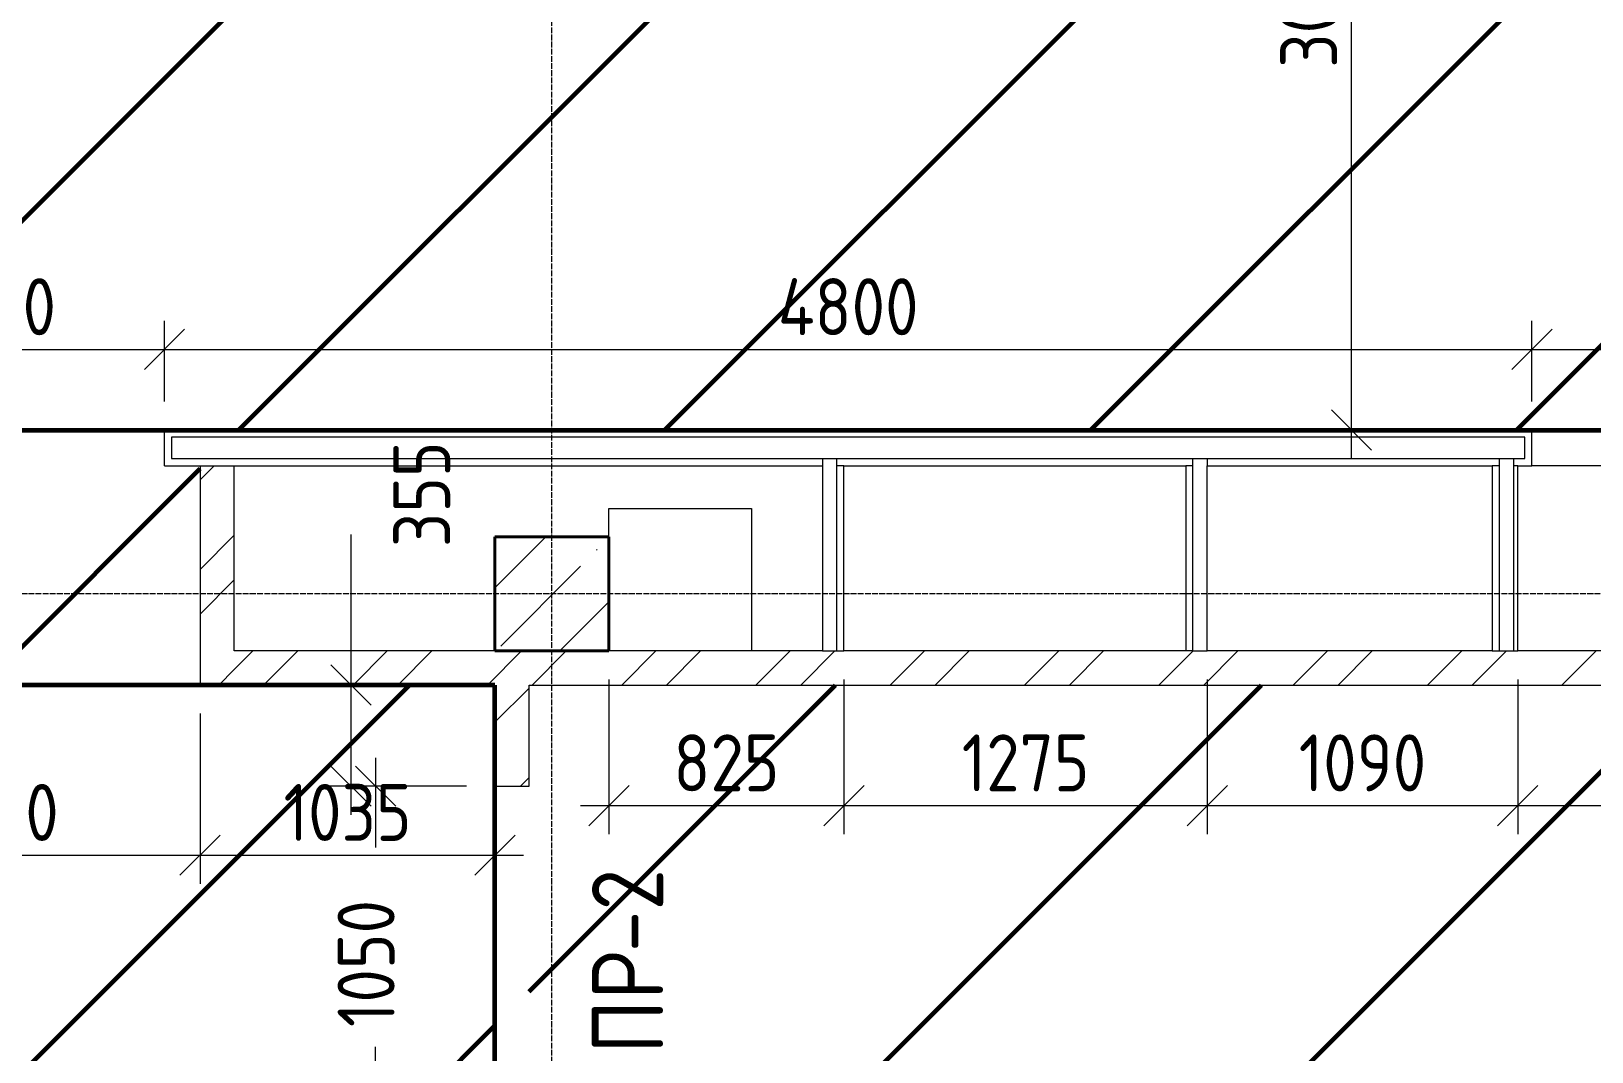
# Model space of a CAD drawing. Header units: millimetres. Extents: x -56773 to 323062, y -262288 to 76460.
# Drawn here: x 31981 to 37459, y -201231 to -197648 of the extents above; entities that cross this region are included whole.
import ezdxf

# ---------------------------------------------------------------- set-up
doc = ezdxf.new("R2010")
doc.units = ezdxf.units.MM
doc.linetypes.add('ADSK_Линия сетки', pattern=[25, 20, -2.5, 0, -2.5])
for name, color, linetype, lineweight in [('1.1)Стяжка керамзит  2 этаж', 5, 'Continuous', 60), ('Марки', 7, 'Continuous', 20), ('Несущие колонны', 7, 'Continuous', 18), ('Оси', 7, 'Continuous', 9), ('Перекрытие', 7, 'Continuous', 18), ('Размеры', 7, 'Continuous', 9), ('Стены внутренние', 7, 'Continuous', 18), ('Стены штриховка', 7, 'Continuous', 9)]:
    doc.layers.add(name, color=color, linetype=linetype, lineweight=lineweight)
doc.styles.add('GOST Common_2', font='', dxfattribs={"width": 0.9, "height": 250})
doc.styles.add('GOST Common_3', font='', dxfattribs={"width": 0.9, "height": 200})
doc.styles.get('GOST Common_2').set_extended_font_data('GOST Common')
doc.styles.get('GOST Common_3').set_extended_font_data('GOST Common')
doc.dimstyles.new('ADSK_Основной_2_0', dxfattribs={"dimscale": 304.8, "dimtxt": 201.142999, "dimasz": 0.463911, "dimexe": 0.328084, "dimexo": 0.328084, "dimgap": 0.164042, "dimtad": 1, "dimdec": 3, "dimrnd": 0.001, "dimdsep": 46, "dimtxsty": 'GOST Common_3', "dimblk1": 'OBLIQUE', "dimblk2": 'OBLIQUE', "dimsah": 1, "dimcen": 0.09, "dimdle": 0.328084, "dimazin": 2, "dimtfac": 1, "dimtdec": 4, "dimtix": 1, "dimtmove": 0, "dimatfit": 3, "dimfxl": 1, "dimtvp": 1, "dimtolj": 1, "dimtzin": 0, "dimlwd": 20, "dimlwe": 20, "dimarcsym": 2})
doc.dimstyles.new('ADSK_Основной_2_0_2', dxfattribs={"dimscale": 304.8, "dimtxt": 201.142999, "dimasz": 0.463911, "dimexe": 0.328084, "dimexo": 0.328084, "dimgap": 0.164042, "dimtad": 1, "dimdec": 3, "dimrnd": 0.001, "dimdsep": 46, "dimtxsty": 'GOST Common_3', "dimblk1": 'OBLIQUE', "dimblk2": 'OBLIQUE', "dimsah": 1, "dimcen": 0.09, "dimdle": 0.328084, "dimazin": 2, "dimtfac": 1, "dimtdec": 4, "dimtix": 1, "dimtmove": 0, "dimatfit": 3, "dimfxl": 1, "dimtvp": 1, "dimtolj": 1, "dimtzin": 0, "dimlwd": 20, "dimlwe": 20, "dimarcsym": 2})
pattern_1 = [(45, (9.36, -198628.46), (-235.7317, 235.7317), []), (45, (166.5, -198628.46), (-235.7317, 235.7317), [])]

# ---------------------------------------------------------------- blocks, each defined once
blk = doc.blocks.new('ADSK_КолоннаЖБ_Прямоугольная - 400x400 мм-1807143-Кладочный план 4-го этажа')
at = {"layer": 'Несущие колонны', "lineweight": 40}
for p, q in [((-200, 200), (200, 200)), ((-200, -200), (-200, 200)), ((200, 200), (200, -200)), ((200, -200), (-200, -200))]:
    blk.add_line(p, q, dxfattribs=at)
blk = doc.blocks.new('_Oblique')
at = {"color": 0, "linetype": 'ByBlock', "lineweight": -2}
blk.add_line((-0.5, -0.5), (0.5, 0.5), dxfattribs=at)
blk = doc.blocks.new('*D6240')
at = {"layer": 'Defpoints', "color": 0, "transparency": 16777216}
for p in [(36615.9, -196023.5), (36934.4, -196023.5), (36515.9, -199048.5)]:
    blk.add_point(p, dxfattribs=at)
at = {"layer": 'Размеры', "color": 0, "lineweight": 20, "transparency": 16777216}
for p, q in [((36615.9, -199148.5), (36615.9, -195923.5)), ((36834.4, -196023.5), (36515.9, -196023.5)), ((36615.9, -199048.5), (36715.9, -199048.5))]:
    blk.add_line(p, q, dxfattribs=at)
at = {"layer": 'Размеры', "color": 0, "lineweight": 20, "transparency": 16777216, "xscale": 141.4, "yscale": 141.4, "zscale": 141.4}
for p, rotation in [((36615.9, -196023.5), 90), ((36615.9, -199048.5), 270)]:
    blk.add_blockref('_Oblique', p, dxfattribs=dict(at, rotation=rotation))
at = {"layer": 'Размеры', "color": 0, "lineweight": 9, "transparency": 16777216, "insert": (36465.9, -197536), "char_height": 200, "width": 605.475, "attachment_point": 5, "rotation": 90, "style": 'GOST Common_3'}
blk.add_mtext('\\A1;3025', dxfattribs=at)
blk = doc.blocks.new('*D6321')
at = {"layer": 'Defpoints', "color": 0, "transparency": 16777216}
for p in [(33190.4, -200298.5), (33609.4, -200298.5), (33609.4, -201348.5)]:
    blk.add_point(p, dxfattribs=at)
at = {"layer": 'Размеры', "color": 0, "lineweight": 20, "transparency": 16777216}
for p, q in [((33190.4, -200198.5), (33190.4, -200513.9)), ((33509.4, -200298.5), (33090.4, -200298.5)), ((33190.4, -201448.5), (33190.4, -201213.9)), ((33509.4, -201348.5), (33090.4, -201348.5))]:
    blk.add_line(p, q, dxfattribs=at)
at = {"layer": 'Размеры', "color": 0, "lineweight": 20, "transparency": 16777216, "xscale": 141.4, "yscale": 141.4, "zscale": 141.4}
for p, rotation in [((33190.4, -200298.5), 90), ((33190.4, -201348.5), 270)]:
    blk.add_blockref('_Oblique', p, dxfattribs=dict(at, rotation=rotation))
at = {"layer": 'Размеры', "color": 0, "lineweight": 9, "transparency": 16777216, "insert": (33057, -201144.1), "char_height": 200, "width": 560.473, "attachment_point": 1, "rotation": 90, "line_spacing_factor": 1.022761, "style": 'GOST Common_3'}
blk.add_mtext('\\A1;1050', dxfattribs=at)
blk = doc.blocks.new('*D6322')
at = {"layer": 'Defpoints', "color": 0, "transparency": 16777216}
for p in [(33104.2, -199943.5), (33268.4, -199943.5), (33609.4, -200298.5)]:
    blk.add_point(p, dxfattribs=at)
at = {"layer": 'Размеры', "color": 0, "lineweight": 20, "transparency": 16777216}
for p, q in [((33104.2, -199943.5), (33104.2, -199415.4)), ((33168.4, -199943.5), (33004.2, -199943.5)), ((33104.2, -200398.5), (33104.2, -199943.5)), ((33509.4, -200298.5), (33004.2, -200298.5))]:
    blk.add_line(p, q, dxfattribs=at)
at = {"layer": 'Размеры', "color": 0, "lineweight": 20, "transparency": 16777216, "xscale": 141.4, "yscale": 141.4, "zscale": 141.4}
for p, rotation in [((33104.2, -199943.5), 90), ((33104.2, -200298.5), 270)]:
    blk.add_blockref('_Oblique', p, dxfattribs=dict(at, rotation=rotation))
at = {"layer": 'Размеры', "color": 0, "lineweight": 9, "transparency": 16777216, "insert": (33252.3, -199459.1), "char_height": 200, "width": 454.106, "attachment_point": 1, "rotation": 90, "line_spacing_factor": 1.022761, "style": 'GOST Common_3'}
blk.add_mtext('\\A1;355', dxfattribs=at)
blk = doc.blocks.new('*D6323')
at = {"layer": 'Defpoints', "color": 0, "transparency": 16777216}
for p in [(34009.4, -199823.5), (34834.4, -199823.5), (34834.4, -200366.7)]:
    blk.add_point(p, dxfattribs=at)
at = {"layer": 'Размеры', "color": 0, "lineweight": 20, "transparency": 16777216}
for p, q in [((34009.4, -199923.5), (34009.4, -200466.7)), ((34834.4, -199923.5), (34834.4, -200466.7)), ((33909.4, -200366.7), (34934.4, -200366.7))]:
    blk.add_line(p, q, dxfattribs=at)
at = {"layer": 'Размеры', "color": 0, "lineweight": 20, "transparency": 16777216, "xscale": 141.4, "yscale": 141.4, "zscale": 141.4, "rotation": 180}
blk.add_blockref('_Oblique', (34009.4, -200366.7), dxfattribs=at)
at = {"layer": 'Размеры', "color": 0, "lineweight": 20, "transparency": 16777216, "xscale": 141.4, "yscale": 141.4, "zscale": 141.4}
blk.add_blockref('_Oblique', (34834.4, -200366.7), dxfattribs=at)
at = {"layer": 'Размеры', "color": 0, "lineweight": 9, "transparency": 16777216, "insert": (34421.9, -200216.7), "char_height": 200, "width": 454.106, "attachment_point": 5, "style": 'GOST Common_3'}
blk.add_mtext('\\A1;825', dxfattribs=at)
blk = doc.blocks.new('*D6324')
at = {"layer": 'Defpoints', "color": 0, "transparency": 16777216}
for p in [(34834.4, -199823.5), (36109.4, -199823.5), (36109.4, -200366.7)]:
    blk.add_point(p, dxfattribs=at)
at = {"layer": 'Размеры', "color": 0, "lineweight": 20, "transparency": 16777216}
for p, q in [((34834.4, -199923.5), (34834.4, -200466.7)), ((36109.4, -199923.5), (36109.4, -200466.7)), ((34734.4, -200366.7), (36209.4, -200366.7))]:
    blk.add_line(p, q, dxfattribs=at)
at = {"layer": 'Размеры', "color": 0, "lineweight": 20, "transparency": 16777216, "xscale": 141.4, "yscale": 141.4, "zscale": 141.4, "rotation": 180}
blk.add_blockref('_Oblique', (34834.4, -200366.7), dxfattribs=at)
at = {"layer": 'Размеры', "color": 0, "lineweight": 20, "transparency": 16777216, "xscale": 141.4, "yscale": 141.4, "zscale": 141.4}
blk.add_blockref('_Oblique', (36109.4, -200366.7), dxfattribs=at)
at = {"layer": 'Размеры', "color": 0, "lineweight": 9, "transparency": 16777216, "insert": (35471.9, -200216.7), "char_height": 200, "width": 560.473, "attachment_point": 5, "style": 'GOST Common_3'}
blk.add_mtext('\\A1;1275', dxfattribs=at)
blk = doc.blocks.new('*D6325')
at = {"layer": 'Defpoints', "color": 0, "transparency": 16777216}
for p in [(36109.4, -199823.5), (37199.4, -199823.5), (37199.4, -200366.7)]:
    blk.add_point(p, dxfattribs=at)
at = {"layer": 'Размеры', "color": 0, "lineweight": 20, "transparency": 16777216}
for p, q in [((36109.4, -199923.5), (36109.4, -200466.7)), ((37199.4, -199923.5), (37199.4, -200466.7)), ((36009.4, -200366.7), (37299.4, -200366.7))]:
    blk.add_line(p, q, dxfattribs=at)
at = {"layer": 'Размеры', "color": 0, "lineweight": 20, "transparency": 16777216, "xscale": 141.4, "yscale": 141.4, "zscale": 141.4, "rotation": 180}
blk.add_blockref('_Oblique', (36109.4, -200366.7), dxfattribs=at)
at = {"layer": 'Размеры', "color": 0, "lineweight": 20, "transparency": 16777216, "xscale": 141.4, "yscale": 141.4, "zscale": 141.4}
blk.add_blockref('_Oblique', (37199.4, -200366.7), dxfattribs=at)
at = {"layer": 'Размеры', "color": 0, "lineweight": 9, "transparency": 16777216, "insert": (36654.4, -200216.7), "char_height": 200, "width": 560.473, "attachment_point": 5, "style": 'GOST Common_3'}
blk.add_mtext('\\A1;1090', dxfattribs=at)
blk = doc.blocks.new('*D6326')
at = {"layer": 'Defpoints', "color": 0, "transparency": 16777216}
for p in [(37199.4, -199823.5), (39174.4, -199823.5), (39174.4, -200366.7)]:
    blk.add_point(p, dxfattribs=at)
at = {"layer": 'Размеры', "color": 0, "lineweight": 20, "transparency": 16777216}
for p, q in [((37199.4, -199923.5), (37199.4, -200466.7)), ((39174.4, -199923.5), (39174.4, -200466.7)), ((37099.4, -200366.7), (39274.4, -200366.7))]:
    blk.add_line(p, q, dxfattribs=at)
at = {"layer": 'Размеры', "color": 0, "lineweight": 20, "transparency": 16777216, "xscale": 141.4, "yscale": 141.4, "zscale": 141.4, "rotation": 180}
blk.add_blockref('_Oblique', (37199.4, -200366.7), dxfattribs=at)
at = {"layer": 'Размеры', "color": 0, "lineweight": 20, "transparency": 16777216, "xscale": 141.4, "yscale": 141.4, "zscale": 141.4}
blk.add_blockref('_Oblique', (39174.4, -200366.7), dxfattribs=at)
at = {"layer": 'Размеры', "color": 0, "lineweight": 9, "transparency": 16777216, "insert": (38186.9, -200216.7), "char_height": 200, "width": 560.473, "attachment_point": 5, "style": 'GOST Common_3'}
blk.add_mtext('\\A1;1975', dxfattribs=at)
blk = doc.blocks.new('*D6104')
at = {"layer": 'Defpoints', "color": 0, "transparency": 16777216}
for p in [(32449.4, -198765.3), (31249.4, -199048.5), (32449.4, -199048.5)]:
    blk.add_point(p, dxfattribs=at)
at = {"layer": 'Размеры', "color": 0, "lineweight": 20, "transparency": 16777216}
for p, q in [((31249.4, -198948.5), (31249.4, -198665.3)), ((32449.4, -198948.5), (32449.4, -198665.3)), ((31149.4, -198765.3), (32549.4, -198765.3))]:
    blk.add_line(p, q, dxfattribs=at)
at = {"layer": 'Размеры', "color": 0, "lineweight": 20, "transparency": 16777216, "xscale": 141.4, "yscale": 141.4, "zscale": 141.4, "rotation": 180}
blk.add_blockref('_Oblique', (31249.4, -198765.3), dxfattribs=at)
at = {"layer": 'Размеры', "color": 0, "lineweight": 20, "transparency": 16777216, "xscale": 141.4, "yscale": 141.4, "zscale": 141.4}
blk.add_blockref('_Oblique', (32449.4, -198765.3), dxfattribs=at)
at = {"layer": 'Размеры', "color": 0, "lineweight": 9, "transparency": 16777216, "insert": (31849.4, -198615.3), "char_height": 200, "width": 560.473, "attachment_point": 5, "style": 'GOST Common_3'}
blk.add_mtext('\\A1;1200', dxfattribs=at)
blk = doc.blocks.new('*D6105')
at = {"layer": 'Defpoints', "color": 0, "transparency": 16777216}
for p in [(37249.4, -198765.3), (32449.4, -199048.5), (37249.4, -199048.5)]:
    blk.add_point(p, dxfattribs=at)
at = {"layer": 'Размеры', "color": 0, "lineweight": 20, "transparency": 16777216}
for p, q in [((32449.4, -198948.5), (32449.4, -198665.3)), ((37249.4, -198948.5), (37249.4, -198665.3)), ((32349.4, -198765.3), (37349.4, -198765.3))]:
    blk.add_line(p, q, dxfattribs=at)
at = {"layer": 'Размеры', "color": 0, "lineweight": 20, "transparency": 16777216, "xscale": 141.4, "yscale": 141.4, "zscale": 141.4, "rotation": 180}
blk.add_blockref('_Oblique', (32449.4, -198765.3), dxfattribs=at)
at = {"layer": 'Размеры', "color": 0, "lineweight": 20, "transparency": 16777216, "xscale": 141.4, "yscale": 141.4, "zscale": 141.4}
blk.add_blockref('_Oblique', (37249.4, -198765.3), dxfattribs=at)
at = {"layer": 'Размеры', "color": 0, "lineweight": 9, "transparency": 16777216, "insert": (34849.4, -198615.3), "char_height": 200, "width": 625.93, "attachment_point": 5, "style": 'GOST Common_3'}
blk.add_mtext('\\A1;4800', dxfattribs=at)
blk = doc.blocks.new('*D6106')
at = {"layer": 'Defpoints', "color": 0, "transparency": 16777216}
for p in [(39049.4, -198765.3), (37249.4, -199048.5), (39049.4, -199048.5)]:
    blk.add_point(p, dxfattribs=at)
at = {"layer": 'Размеры', "color": 0, "lineweight": 20, "transparency": 16777216}
for p, q in [((37249.4, -198948.5), (37249.4, -198665.3)), ((39049.4, -198948.5), (39049.4, -198665.3)), ((37149.4, -198765.3), (39149.4, -198765.3))]:
    blk.add_line(p, q, dxfattribs=at)
at = {"layer": 'Размеры', "color": 0, "lineweight": 20, "transparency": 16777216, "xscale": 141.4, "yscale": 141.4, "zscale": 141.4, "rotation": 180}
blk.add_blockref('_Oblique', (37249.4, -198765.3), dxfattribs=at)
at = {"layer": 'Размеры', "color": 0, "lineweight": 20, "transparency": 16777216, "xscale": 141.4, "yscale": 141.4, "zscale": 141.4}
blk.add_blockref('_Oblique', (39049.4, -198765.3), dxfattribs=at)
at = {"layer": 'Размеры', "color": 0, "lineweight": 9, "transparency": 16777216, "insert": (38149.4, -198615.3), "char_height": 200, "width": 560.473, "attachment_point": 5, "style": 'GOST Common_3'}
blk.add_mtext('\\A1;1800', dxfattribs=at)
blk = doc.blocks.new('*D6120')
at = {"layer": 'Defpoints', "color": 0, "transparency": 16777216}
for p in [(31124.4, -199943.5), (32574.4, -199943.5), (32574.4, -200540.7)]:
    blk.add_point(p, dxfattribs=at)
at = {"layer": 'Размеры', "color": 0, "lineweight": 20, "transparency": 16777216}
for p, q in [((31124.4, -200043.5), (31124.4, -200640.7)), ((32574.4, -200043.5), (32574.4, -200640.7)), ((31024.4, -200540.7), (32674.4, -200540.7))]:
    blk.add_line(p, q, dxfattribs=at)
at = {"layer": 'Размеры', "color": 0, "lineweight": 20, "transparency": 16777216, "xscale": 141.4, "yscale": 141.4, "zscale": 141.4, "rotation": 180}
blk.add_blockref('_Oblique', (31124.4, -200540.7), dxfattribs=at)
at = {"layer": 'Размеры', "color": 0, "lineweight": 20, "transparency": 16777216, "xscale": 141.4, "yscale": 141.4, "zscale": 141.4}
blk.add_blockref('_Oblique', (32574.4, -200540.7), dxfattribs=at)
at = {"layer": 'Размеры', "color": 0, "lineweight": 9, "transparency": 16777216, "insert": (31849.4, -200390.7), "char_height": 200, "width": 580.928, "attachment_point": 5, "style": 'GOST Common_3'}
blk.add_mtext('\\A1;1450', dxfattribs=at)
blk = doc.blocks.new('*D6121')
at = {"layer": 'Defpoints', "color": 0, "transparency": 16777216}
for p in [(32574.4, -199943.5), (33609.4, -200440.7), (33609.4, -200540.7)]:
    blk.add_point(p, dxfattribs=at)
at = {"layer": 'Размеры', "color": 0, "lineweight": 20, "transparency": 16777216}
for p, q in [((32574.4, -200043.5), (32574.4, -200640.7)), ((32474.4, -200540.7), (33709.4, -200540.7)), ((33609.4, -200540.7), (33609.4, -200640.7))]:
    blk.add_line(p, q, dxfattribs=at)
at = {"layer": 'Размеры', "color": 0, "lineweight": 20, "transparency": 16777216, "xscale": 141.4, "yscale": 141.4, "zscale": 141.4, "rotation": 180}
blk.add_blockref('_Oblique', (32574.4, -200540.7), dxfattribs=at)
at = {"layer": 'Размеры', "color": 0, "lineweight": 20, "transparency": 16777216, "xscale": 141.4, "yscale": 141.4, "zscale": 141.4}
blk.add_blockref('_Oblique', (33609.4, -200540.7), dxfattribs=at)
at = {"layer": 'Размеры', "color": 0, "lineweight": 9, "transparency": 16777216, "insert": (33091.9, -200390.7), "char_height": 200, "width": 560.473, "attachment_point": 5, "style": 'GOST Common_3'}
blk.add_mtext('\\A1;1035', dxfattribs=at)

msp = doc.modelspace()

# ---------------------------------------------------------------- hatches: boundary and pattern name
at = {"layer": '1.1)Стяжка керамзит  2 этаж', "transparency": 33554687}
h = msp.add_hatch(dxfattribs=at)
h.set_pattern_fill('ANSI31', color=5, scale=333)
h.paths.add_polyline_path([(61559.3615, -195798.4914), (-9515.6385, -195798.4914), (-9515.6385, -199048.4914), (61559.3615, -199048.4914)])
h.paths.add_polyline_path([(26559.3615, -198473.4914), (26634.3615, -198473.4914), (26634.3615, -199023.4914), (26559.3615, -199023.4914)], flags=16)
h.paths.add_polyline_path([(26559.3615, -196373.4914), (26559.3615, -195823.4914), (26634.3615, -195823.4914), (26634.3615, -196373.4914)], flags=16)
h.paths.add_polyline_path([(41109.3615, -196023.4914), (41109.3615, -195898.4914), (42009.3615, -195898.4914), (42009.3615, -196023.4914)], flags=16)
h.paths.add_polyline_path([(45809.3615, -196023.4914), (45809.3615, -195898.4914), (46809.3615, -195898.4914), (46809.3615, -196023.4914)], flags=16)
h.paths.add_polyline_path([(48659.3615, -195923.4914), (48659.3615, -195898.4914), (49409.3615, -195898.4914), (49409.3615, -195923.4914)], flags=16)
h.paths.add_polyline_path([(41734.3615, -193523.4914), (39734.3615, -193523.4914), (39734.3615, -195023.4914), (40009.3615, -195023.4914), (40034.3615, -195023.4914), (40034.3615, -195798.4914), (41734.3615, -195798.4914)], flags=0)
h = msp.add_hatch(dxfattribs=at)
h.set_pattern_fill('ANSI31', color=5, scale=333)
h.paths.add_polyline_path([(32574.3615, -199173.4914), (32449.3615, -199173.4914), (32449.3615, -199048.4914), (31249.3615, -199048.4914), (31249.3615, -199173.4914), (31124.3615, -199173.4914), (31124.3615, -199943.4914), (32574.3615, -199943.4914)])
h = msp.add_hatch(dxfattribs=at)
h.set_pattern_fill('ANSI31', color=5, scale=333)
h.paths.add_polyline_path([(33609.3615, -199943.4914), (30429.3615, -199943.4914), (30429.3615, -205573.4914), (33609.3615, -205573.4914)])
h = msp.add_hatch(dxfattribs=at)
h.set_pattern_fill('ANSI31', color=5, scale=333)
h.paths.add_polyline_path([(40009.3615, -199943.4914), (33729.3615, -199943.4914), (33729.3615, -200298.4914), (33729.3615, -205423.4914), (34009.3615, -205423.4914), (36259.3615, -205573.4914), (39609.3615, -205573.4914), (39609.3615, -205423.4914), (40009.3615, -202148.4914)])
h.paths.add_polyline_path([(33395.8748, -203437.9408), (33778.732, -203437.9408), (33778.732, -203137.9408), (33395.8748, -203137.9408)], flags=24)
at = {"layer": 'Несущие колонны', "lineweight": 9}
h = msp.add_hatch(dxfattribs=at)
h.set_pattern_fill('FP_1', color=256, style=0, pattern_type=2)
h.set_pattern_definition([(45, (9.36, -198628.46), (-224.5064, 224.5064), []), (45, (233.87, -198628.46), (-224.5064, 224.5064), [396.875, -79.375, 3.353, -76.022])])
h.paths.add_polyline_path([(33609.3615, -199823.4914), (34009.3615, -199823.4914), (34009.3615, -199423.4914), (33609.3615, -199423.4914)])
at = {"layer": 'Стены внутренние', "lineweight": 9}
h = msp.add_hatch(dxfattribs=at)
h.set_pattern_fill('FP_8', color=256, style=0, pattern_type=2)
h.set_pattern_definition(pattern_1)
h.paths.add_polyline_path([(32694.3615, -199943.4914), (32694.3615, -199173.4914), (32574.3615, -199173.4914), (32574.3615, -199943.4914)])
h = msp.add_hatch(dxfattribs=at)
h.set_pattern_fill('FP_8', color=256, style=0, pattern_type=2)
h.set_pattern_definition(pattern_1)
h.paths.add_polyline_path([(36034.3615, -199943.4914), (36059.3615, -199943.4914), (36059.3615, -199823.4914), (32694.3615, -199823.4914), (32694.3615, -199943.4914), (34646.7804, -199943.4914)])
h = msp.add_hatch(dxfattribs=at)
h.set_pattern_fill('FP_8', color=256, style=0, pattern_type=2)
h.set_pattern_definition(pattern_1)
h.paths.add_polyline_path([(36059.3615, -199943.4914), (40009.3615, -199943.4914), (40009.3615, -199823.4914), (36059.3615, -199823.4914)])
h = msp.add_hatch(dxfattribs=at)
h.set_pattern_fill('FP_8', color=256, style=0, pattern_type=2)
h.set_pattern_definition(pattern_1)
h.paths.add_polyline_path([(33729.3615, -205423.4914), (33729.3615, -203913.4914), (33609.3615, -203913.4914), (33609.3615, -205423.4914)])
h.paths.add_polyline_path([(33729.3615, -202683.4914), (33729.3615, -201348.4914), (33609.3615, -201348.4914), (33609.3615, -202683.4914)])
h.paths.add_polyline_path([(33609.3615, -200298.4914), (33729.3615, -200298.4914), (33729.3615, -199943.4914), (33609.3615, -199943.4914)])

# ---------------------------------------------------------------- linework, layer by layer
at = {"layer": '1.1)Стяжка керамзит  2 этаж'}
for points in [[(61559.3615, -195798.4914), (-9515.6385, -195798.4914), (-9515.6385, -199048.4914), (61559.3615, -199048.4914)], [(33609.3615, -199943.4914), (30429.3615, -199943.4914), (30429.3615, -205573.4914), (33609.3615, -205573.4914)]]:
    msp.add_lwpolyline(points, close=True, dxfattribs=at)
at = {"layer": 'Несущие колонны', "lineweight": 9}
for p, q in [((34009.3615, -199423.4914), (33609.3615, -199423.4914)), ((33609.3615, -199423.4914), (33609.3615, -199823.4914)), ((34009.3615, -199823.4914), (34009.3615, -199423.4914)), ((33609.3615, -199823.4914), (34009.3615, -199823.4914))]:
    msp.add_line(p, q, dxfattribs=at)
at = {"layer": 'Оси', "linetype": 'ADSK_Линия сетки', "lineweight": 5}
for p, q in [((33809.3615, -209602.3427), (33809.3615, -188601.0153)), ((62563.3938, -199623.4914), (-25230.7352, -199623.4914))]:
    msp.add_line(p, q, dxfattribs=at)
at = {"layer": 'Перекрытие'}
for p, q in [((34009.3615, -199423.4914), (34009.3615, -199323.4914)), ((34009.3615, -199323.4914), (34509.3615, -199323.4914)), ((34509.3615, -199323.4914), (34509.3615, -199823.4914))]:
    msp.add_line(p, q, dxfattribs=at)
at = {"layer": 'Стены внутренние', "lineweight": 5}
for p, q in [((32449.3615, -199048.4914), (37249.3615, -199048.4914)), ((32449.3615, -199173.4914), (32449.3615, -199048.4914)), ((37249.3615, -199048.4914), (39049.3615, -199048.4914)), ((37249.3615, -199173.4914), (37249.3615, -199048.4914)), ((32449.3615, -199173.4914), (34759.3615, -199173.4914)), ((32574.3615, -199173.4914), (32574.3615, -199943.4914)), ((32694.3615, -199823.4914), (32694.3615, -199173.4914)), ((34759.3615, -199173.4914), (34759.3615, -199823.4914)), ((34834.3615, -199173.4914), (36034.3615, -199173.4914)), ((34834.3615, -199823.4914), (34834.3615, -199173.4914)), ((36034.3615, -199173.4914), (36034.3615, -199823.4914)), ((36109.3615, -199173.4914), (37109.3615, -199173.4914)), ((36109.3615, -199823.4914), (36109.3615, -199173.4914)), ((37109.3615, -199173.4914), (37109.3615, -199823.4914)), ((37199.3615, -199173.4914), (37249.3615, -199173.4914)), ((37199.3615, -199823.4914), (37199.3615, -199173.4914)), ((39049.3615, -199173.4914), (37249.3615, -199173.4914)), ((34759.3615, -199823.4914), (32694.3615, -199823.4914)), ((36034.3615, -199823.4914), (34834.3615, -199823.4914)), ((37109.3615, -199823.4914), (36109.3615, -199823.4914)), ((39099.3615, -199823.4914), (37199.3615, -199823.4914)), ((32574.3615, -199943.4914), (33609.3615, -199943.4914)), ((33609.3615, -199943.4914), (33609.3615, -200298.4914)), ((33729.3615, -199943.4914), (36034.3615, -199943.4914)), ((33729.3615, -200298.4914), (33729.3615, -199943.4914)), ((36034.3615, -199943.4914), (40009.3615, -199943.4914)), ((33609.3615, -200298.4914), (33729.3615, -200298.4914))]:
    msp.add_line(p, q, dxfattribs=at)
at = {"layer": 'Стены штриховка', "lineweight": 9}
for p, q in [((37224.3615, -199073.4914), (32474.3615, -199073.4914)), ((32474.3615, -199073.4914), (32474.3615, -199148.4914)), ((37224.3615, -199148.4914), (37224.3615, -199073.4914)), ((32474.3615, -199148.4914), (37224.3615, -199148.4914)), ((34759.3615, -199148.4914), (34759.3615, -199173.4914)), ((34809.3615, -199823.4914), (34809.3615, -199148.4914)), ((34834.3615, -199173.4914), (34809.3615, -199173.4914)), ((36059.3615, -199173.4914), (36034.3615, -199173.4914)), ((36059.3615, -199823.4914), (36059.3615, -199148.4914)), ((36109.3615, -199148.4914), (36109.3615, -199173.4914)), ((37134.3615, -199173.4914), (37109.3615, -199173.4914)), ((37134.3615, -199148.4914), (37184.3615, -199148.4914)), ((37134.3615, -199148.4914), (37134.3615, -199823.4914)), ((37184.3615, -199148.4914), (37184.3615, -199823.4914)), ((37199.3615, -199173.4914), (37184.3615, -199173.4914)), ((34759.3615, -199823.4914), (34834.3615, -199823.4914)), ((36059.3615, -199823.4914), (36034.3615, -199823.4914)), ((36059.3615, -199823.4914), (36109.3615, -199823.4914)), ((37109.3615, -199823.4914), (37199.3615, -199823.4914))]:
    msp.add_line(p, q, dxfattribs=at)

# ---------------------------------------------------------------- block references
at = {"layer": 'Несущие колонны', "lineweight": 9, "rotation": 89.9999999999999}
msp.add_blockref('ADSK_КолоннаЖБ_Прямоугольная - 400x400 мм-1807143-Кладочный план 4-го этажа', (33809.3615, -199623.4914), dxfattribs=at)

# ---------------------------------------------------------------- texts
at = {"layer": 'Марки', "lineweight": 9, "char_height": 250, "attachment_point": 1, "rotation": 90, "style": 'GOST Common_2'}
for s, insert, width in [('-2', (33950.0175, -200881.3348), 389.620125), ('ПР', (33950.0175, -201238.5223), 432.91125)]:
    msp.add_mtext(s, dxfattribs=dict(at, insert=insert, width=width))

# ---------------------------------------------------------------- dimensions: what is measured, and where the dimension line sits
at = {"layer": 'Размеры', "lineweight": 9}
dim = msp.add_linear_dim(base=(36615.9157, -196023.4914), p1=(36515.9308, -199048.4914), p2=(36934.3615, -196023.4914), angle=90, dimstyle='ADSK_Основной_2_0_2', override={"dimpost": '<>', "dimfxl": 3053.802427}, dxfattribs=at)
dim.commit()
dim.dimension.update_dxf_attribs({"geometry": '*D6240', "text_midpoint": (36465.9157, -197535.9914)})
for base, p1, p2, override, picture, middle in [((32449.3615, -198765.34), (31249.3615, -199048.4914), (32449.3615, -199048.4914), {"dimpost": '<>', "dimfxl": 1200}, '*D6104', (31849.3615, -198615.34)), ((37249.3615, -198765.34), (32449.3615, -199048.4914), (37249.3615, -199048.4914), {"dimpost": '<>', "dimfxl": 4800}, '*D6105', (34849.3615, -198615.34)), ((39049.3615, -198765.34), (37249.3615, -199048.4914), (39049.3615, -199048.4914), {"dimpost": '<>', "dimfxl": 1800}, '*D6106', (38149.3615, -198615.34)), ((34834.3615, -200366.7485), (34009.3615, -199823.4914), (34834.3615, -199823.4914), {"dimpost": '<>', "dimfxl": 825}, '*D6323', (34421.8615, -200216.7485)), ((36109.3615, -200366.7485), (34834.3615, -199823.4914), (36109.3615, -199823.4914), {"dimpost": '<>', "dimfxl": 1275}, '*D6324', (35471.8615, -200216.7485)), ((37199.3615, -200366.7485), (36109.3615, -199823.4914), (37199.3615, -199823.4914), {"dimpost": '<>', "dimfxl": 1090}, '*D6325', (36654.3615, -200216.7485)), ((39174.3615, -200366.7485), (37199.3615, -199823.4914), (39174.3615, -199823.4914), {"dimpost": '<>', "dimfxl": 1975}, '*D6326', (38186.8615, -200216.7485)), ((32574.3615, -200540.6552), (31124.3615, -199943.4914), (32574.3615, -199943.4914), {"dimpost": '<>', "dimfxl": 1450}, '*D6120', (31849.3615, -200390.6552)), ((33609.3615, -200540.6552), (32574.3615, -199943.4914), (33609.3615, -200440.6703), {"dimpost": '<>', "dimfxl": 1148.221165}, '*D6121', (33091.8615, -200390.6552))]:
    dim = msp.add_linear_dim(base=base, p1=p1, p2=p2, dimstyle='ADSK_Основной_2_0_2', override=override, dxfattribs=at)
    dim.commit()
    dim.dimension.update_dxf_attribs({"geometry": picture, "text_midpoint": middle})
for base, p1, p2, override, picture, middle in [((33104.1882, -199943.4914), (33609.3615, -200298.4914), (33268.4068, -199943.4914), {"dimpost": '<>', "dimfxl": 492.214479}, '*D6322', (33385.6168, -199415.3982)), ((33190.3594, -200298.4914), (33609.3615, -201348.4914), (33609.3615, -200298.4914), {"dimpost": '<>', "dimfxl": 1050}, '*D6321', (33190.3594, -200863.8501))]:
    dim = msp.add_linear_dim(base=base, p1=p1, p2=p2, angle=90, dimstyle='ADSK_Основной_2_0', override=override, dxfattribs=at)
    dim.commit()
    dim.dimension.update_dxf_attribs({"geometry": picture, "text_midpoint": middle, "dimtype": 160, "text_rotation": 90})

doc.saveas('drawing.dxf')
